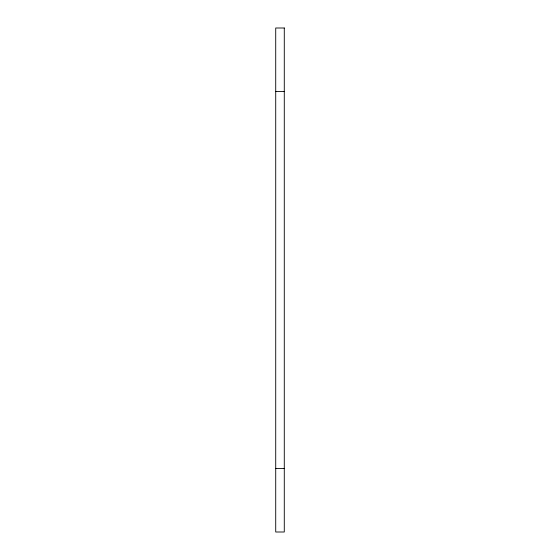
<?xml version="1.0" encoding="UTF-8"?>
<svg xmlns="http://www.w3.org/2000/svg" width="560" height="560" viewBox="0 0 560 560"><rect width="100%" height="100%" fill="white"/><g stroke="black" fill="none" stroke-linecap="round" stroke-linejoin="round"><path stroke-width="0.84" d="M275.716 91.56L284.284 91.56M275.716 468.44L284.284 468.44M284.284 28L275.716 28L275.716 532L284.284 532L284.284 28"/></g></svg>
